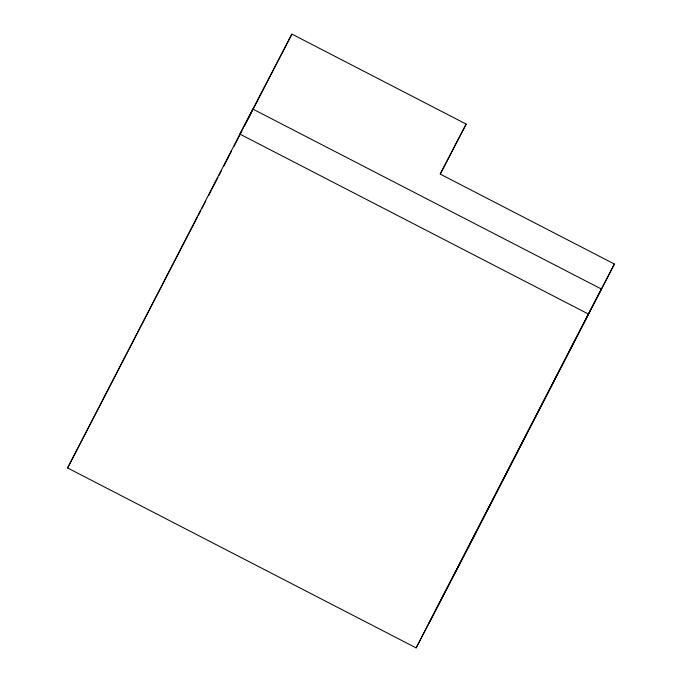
<?xml version="1.0" encoding="UTF-8"?>
<svg xmlns="http://www.w3.org/2000/svg" width="682" height="682" viewBox="0 0 682 682"><rect width="100%" height="100%" fill="white"/><g stroke="black" fill="none" stroke-linecap="round" stroke-linejoin="round"><path stroke-width="1.02" d="M614.405 264.036L588.378 314.027L239.859 134.081L291.905 34.1L466.164 124.073L440.137 174.063L614.405 264.036L468.167 547.919L416.122 647.9L67.595 467.954L252.869 109.086L601.388 289.032L429.131 622.905M208.692 195.376L211.13 190.662M212.102 188.778L217.942 177.456M218.913 175.572L221.343 170.858M223.781 166.144L231.565 151.046M233.994 146.332L241.786 131.242M244.216 126.528L251.999 111.439M252.971 109.555L291.905 34.1M440.376 174.063L466.164 124.073M416.122 647.9L588.378 314.027M197.43 217.072L67.595 467.954M198.411 215.188L200.866 210.465M201.846 208.581L205.776 201.037"/></g></svg>
